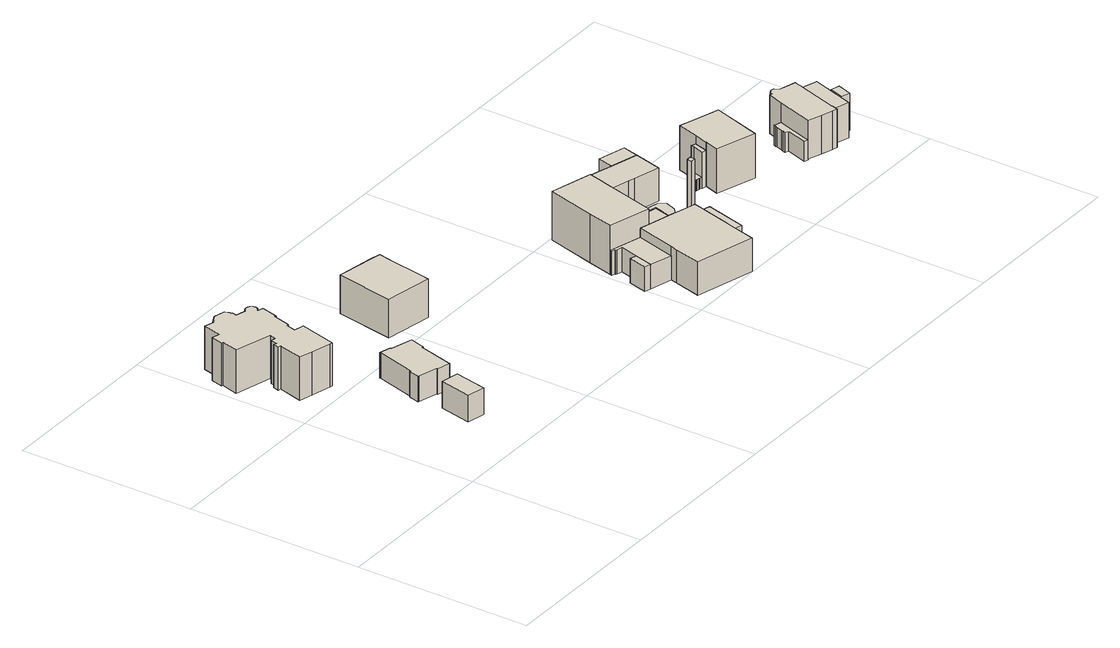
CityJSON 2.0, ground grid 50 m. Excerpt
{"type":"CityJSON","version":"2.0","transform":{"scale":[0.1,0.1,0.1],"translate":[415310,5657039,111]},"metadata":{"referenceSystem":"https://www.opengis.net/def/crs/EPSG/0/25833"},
"CityObjects":{
"building1":{"type":"Building","attributes":{"Dachtyp_tdc":"tdcFreeFormRoof","Gemeindeschluessel":14612000,"Dachneigung":13.52,"QualitaetDacherkennung":14,"Geometrietyp2DReferenz":"3000","measuredHeight":15.21,"function":"31001_9998","roofType":"5000"},"geometry":[{"type":"Solid","lod":"1","boundaries":[[[[0,1,2,3,4,5,6,7,8,9,10,11,12,13,14,15,16,17,18,19,20,21,22,23,24,25,26,27,28,29,30,31,32,33,34,35,36,37,38,39,40,41,42,43,44,45,46,47,48,49,50,51,52,53,54,55,56,57,58,59,60,61,62,63,64,65,66,67,68,69,70,71,72,73,74,75,76,77,78,79,80,81,82,83,84,85,86,87,88]],[[89,90,91,92,93,94,95,96,97,98,99,100,101,102,103,104,105,106,107,108,109,110,111,112,113,114,115,116,117,118,119,120,121,122,123,124,125,126,127,128,129,130,131,132,133,134,135,136,137,138,139,140,141,142,143,144,145,146,147,148,149,150,151,152,153,154,155,156,157,158,159,160,161,162,163,164,165,166,167,168,169,170,171,172,173,174,175,176,177]],[[88,90,89,0]],[[87,91,90,88]],[[86,92,91,87]],[[85,93,92,86]],[[84,94,93,85]],[[83,95,94,84]],[[82,96,95,83]],[[81,97,96,82]],[[80,98,97,81]],[[79,99,98,80]],[[78,100,99,79]],[[77,101,100,78]],[[76,102,101,77]],[[75,103,102,76]],[[74,104,103,75]],[[73,105,104,74]],[[72,106,105,73]],[[71,107,106,72]],[[70,108,107,71]],[[69,109,108,70]],[[68,110,109,69]],[[67,111,110,68]],[[66,112,111,67]],[[65,113,112,66]],[[64,114,113,65]],[[63,115,114,64]],[[62,116,115,63]],[[61,117,116,62]],[[60,118,117,61]],[[59,119,118,60]],[[58,120,119,59]],[[57,121,120,58]],[[56,122,121,57]],[[55,123,122,56]],[[54,124,123,55]],[[53,125,124,54]],[[52,126,125,53]],[[51,127,126,52]],[[50,128,127,51]],[[49,129,128,50]],[[48,130,129,49]],[[47,131,130,48]],[[46,132,131,47]],[[45,133,132,46]],[[44,134,133,45]],[[43,135,134,44]],[[42,136,135,43]],[[41,137,136,42]],[[40,138,137,41]],[[39,139,138,40]],[[38,140,139,39]],[[37,141,140,38]],[[36,142,141,37]],[[35,143,142,36]],[[34,144,143,35]],[[33,145,144,34]],[[32,146,145,33]],[[31,147,146,32]],[[30,148,147,31]],[[29,149,148,30]],[[28,150,149,29]],[[27,151,150,28]],[[26,152,151,27]],[[25,153,152,26]],[[24,154,153,25]],[[23,155,154,24]],[[22,156,155,23]],[[21,157,156,22]],[[20,158,157,21]],[[19,159,158,20]],[[18,160,159,19]],[[17,161,160,18]],[[16,162,161,17]],[[15,163,162,16]],[[14,164,163,15]],[[13,165,164,14]],[[12,166,165,13]],[[11,167,166,12]],[[10,168,167,11]],[[9,169,168,10]],[[8,170,169,9]],[[7,171,170,8]],[[6,172,171,7]],[[5,173,172,6]],[[4,174,173,5]],[[3,175,174,4]],[[2,176,175,3]],[[1,177,176,2]],[[0,89,177,1]]]]}]},
"building2":{"type":"Building","attributes":{"Dachtyp_tdc":"tdcGableRoof","Gemeindeschluessel":14612000,"Dachneigung":21.77,"QualitaetDacherkennung":74,"Geometrietyp2DReferenz":"3000","measuredHeight":8.18,"function":"31001_9998","roofType":"3100"},"geometry":[{"type":"Solid","lod":"1","boundaries":[[[[178,179,180,181]],[[182,183,184,185]],[[181,183,182,178]],[[180,184,183,181]],[[179,185,184,180]],[[178,182,185,179]]]]}]},
"building3":{"type":"Building","attributes":{"Dachtyp_tdc":"tdcCutTentRoof","Gemeindeschluessel":14612000,"Dachneigung":0.148,"QualitaetDacherkennung":81,"Geometrietyp2DReferenz":"3000","measuredHeight":8.55,"function":"31001_9998","roofType":"9999"},"geometry":[{"type":"Solid","lod":"1","boundaries":[[[[186,187,188,189,190,191,192,193,194,195,196,197,198,199,200,201]],[[202,203,204,205,206,207,208,209,210,211,212,213,214,215,216,217]],[[201,203,202,186]],[[200,204,203,201]],[[199,205,204,200]],[[198,206,205,199]],[[197,207,206,198]],[[196,208,207,197]],[[195,209,208,196]],[[194,210,209,195]],[[193,211,210,194]],[[192,212,211,193]],[[191,213,212,192]],[[190,214,213,191]],[[189,215,214,190]],[[188,216,215,189]],[[187,217,216,188]],[[186,202,217,187]]]]}]},
"building4":{"type":"Building","attributes":{"Gemeindeschluessel":14612000,"Geometrietyp2DReferenz":"3000","function":"31001_9998","roofType":"9999"},"children":["building4-1","building4-2","building4-3"]},
"building4-1":{"type":"BuildingPart","attributes":{"Dachtyp_tdc":"tdcPolyFlatRoof","Dachneigung":0,"QualitaetDacherkennung":46,"Geometrietyp2DReferenz":"3000","measuredHeight":7.03,"roofType":"1000"},"parents":["building4"],"geometry":[{"type":"Solid","lod":"1","boundaries":[[[[218,219,220,221]],[[222,223,224,225]],[[221,223,222,218]],[[220,224,223,221]],[[219,225,224,220]],[[218,222,225,219]]]]}]},
"building4-2":{"type":"BuildingPart","attributes":{"Dachtyp_tdc":"tdcPolyFlatRoof","Dachneigung":0,"QualitaetDacherkennung":34,"Geometrietyp2DReferenz":"3000","measuredHeight":7,"roofType":"1000"},"parents":["building4"],"geometry":[{"type":"Solid","lod":"1","boundaries":[[[[226,227,228,229,230,231]],[[232,233,234,235,236,237]],[[231,233,232,226]],[[230,234,233,231]],[[229,235,234,230]],[[228,236,235,229]],[[227,237,236,228]],[[226,232,237,227]]]]}]},
"building4-3":{"type":"BuildingPart","attributes":{"Dachtyp_tdc":"tdcCutTentRoof","Dachneigung":25.17,"QualitaetDacherkennung":65,"Geometrietyp2DReferenz":"3000","measuredHeight":12.21,"roofType":"9999"},"parents":["building4"],"geometry":[{"type":"Solid","lod":"1","boundaries":[[[[238,239,240,241,242,243,244,245]],[[246,235,234,247,222,225,248,249]],[[245,235,246,238]],[[244,234,235,245]],[[243,247,234,244]],[[242,222,247,243]],[[241,225,222,242]],[[240,248,225,241]],[[239,249,248,240]],[[238,246,249,239]]]]}]},
"building5":{"type":"Building","attributes":{"name":"Bischöfliches Ordinariat Dresden-Meißen","Gemeindeschluessel":14612000,"Geometrietyp2DReferenz":"3000","function":"31001_3010","roofType":"9999"},"children":["building5-1","building5-2","building5-3","building5-4","building5-5","building5-6","building5-7","building5-8"]},
"building5-1":{"type":"BuildingPart","attributes":{"Dachtyp_tdc":"tdcPolyFlatRoof","Dachneigung":0,"QualitaetDacherkennung":76,"Geometrietyp2DReferenz":"3000","measuredHeight":6.92,"roofType":"1000"},"parents":["building5"],"geometry":[{"type":"Solid","lod":"1","boundaries":[[[[250,251,252,253]],[[254,255,256,257]],[[253,255,254,250]],[[252,256,255,253]],[[251,257,256,252]],[[250,254,257,251]]]]}]},
"building5-2":{"type":"BuildingPart","attributes":{"Dachtyp_tdc":"tdcPolyFlatRoof","Dachneigung":4.77,"QualitaetDacherkennung":43,"Geometrietyp2DReferenz":"3000","measuredHeight":9.8,"roofType":"2100"},"parents":["building5"],"geometry":[{"type":"Solid","lod":"1","boundaries":[[[[258,259,260,261]],[[262,263,264,265]],[[261,263,262,258]],[[260,264,263,261]],[[259,265,264,260]],[[258,262,265,259]]]]}]},
"building5-3":{"type":"BuildingPart","attributes":{"Dachtyp_tdc":"tdcGableRoof","Dachneigung":10.29,"QualitaetDacherkennung":40,"Geometrietyp2DReferenz":"3000","measuredHeight":10.79,"roofType":"3100"},"parents":["building5"],"geometry":[{"type":"Solid","lod":"1","boundaries":[[[[266,267,268,269,270,271,272,273,274,275,276,277]],[[278,279,280,281,282,257,283,284,285,286,287,288]],[[277,279,278,266]],[[276,280,279,277]],[[275,281,280,276]],[[274,282,281,275]],[[273,257,282,274]],[[272,283,257,273]],[[271,284,283,272]],[[270,285,284,271]],[[269,286,285,270]],[[268,287,286,269]],[[267,288,287,268]],[[266,278,288,267]]]]}]},
"building5-4":{"type":"BuildingPart","attributes":{"Dachtyp_tdc":"tdcPolyFlatRoof","Dachneigung":0,"QualitaetDacherkennung":78,"Geometrietyp2DReferenz":"3000","measuredHeight":6.88,"roofType":"1000"},"parents":["building5"],"geometry":[{"type":"Solid","lod":"1","boundaries":[[[[289,290,291,292,293,294,295,296,297,298]],[[299,300,301,302,303,304,305,288,287,306]],[[298,300,299,289]],[[297,301,300,298]],[[296,302,301,297]],[[295,303,302,296]],[[294,304,303,295]],[[293,305,304,294]],[[292,288,305,293]],[[291,287,288,292]],[[290,306,287,291]],[[289,299,306,290]]]]}]},
"building5-5":{"type":"BuildingPart","attributes":{"Dachtyp_tdc":"tdcGableRoof","Dachneigung":18.43,"QualitaetDacherkennung":19,"Geometrietyp2DReferenz":"3000","measuredHeight":16.34,"roofType":"3100"},"parents":["building5"],"geometry":[{"type":"Solid","lod":"1","boundaries":[[[[307,308,309,310,311,312,313,314,315]],[[305,316,317,263,262,318,319,320,278]],[[315,316,305,307]],[[314,317,316,315]],[[313,263,317,314]],[[312,262,263,313]],[[311,318,262,312]],[[310,319,318,311]],[[309,320,319,310]],[[308,278,320,309]],[[307,305,278,308]]]]}]},
"building5-6":{"type":"BuildingPart","attributes":{"Dachtyp_tdc":"tdcPolyFlatRoof","Dachneigung":0,"QualitaetDacherkennung":58,"Geometrietyp2DReferenz":"3000","measuredHeight":9.48,"roofType":"1000"},"parents":["building5"],"geometry":[{"type":"Solid","lod":"1","boundaries":[[[[321,322,323,324]],[[325,326,327,328]],[[324,326,325,321]],[[323,327,326,324]],[[322,328,327,323]],[[321,325,328,322]]]]}]},
"building5-7":{"type":"BuildingPart","attributes":{"Dachtyp_tdc":"tdcPolyFlatRoof","Dachneigung":9.41,"QualitaetDacherkennung":64,"Geometrietyp2DReferenz":"3000","measuredHeight":7.2,"roofType":"2100"},"parents":["building5"],"geometry":[{"type":"Solid","lod":"1","boundaries":[[[[329,330,331,332,333]],[[334,335,336,299,306]],[[333,335,334,329]],[[332,336,335,333]],[[331,299,336,332]],[[330,306,299,331]],[[329,334,306,330]]]]}]},
"building5-8":{"type":"BuildingPart","attributes":{"Dachtyp_tdc":"tdcPolyFlatRoof","Dachneigung":0,"QualitaetDacherkennung":71,"Geometrietyp2DReferenz":"3000","measuredHeight":9.57,"roofType":"1000"},"parents":["building5"],"geometry":[{"type":"Solid","lod":"1","boundaries":[[[[259,337,338,339,340,324,323,341,342]],[[265,343,344,327,326,345,346,347,318]],[[342,343,265,259]],[[341,344,343,342]],[[323,327,344,341]],[[324,326,327,323]],[[340,345,326,324]],[[339,346,345,340]],[[338,347,346,339]],[[337,318,347,338]],[[259,265,318,337]]]]}]},
"building6":{"type":"Building","attributes":{"name":"Bischöfliches Ordinariat Dresden-Meißen","Gemeindeschluessel":14612000,"Geometrietyp2DReferenz":"3000","function":"31001_3010","roofType":"9999"},"children":["building6-1","building6-2"]},
"building6-1":{"type":"BuildingPart","attributes":{"Dachtyp_tdc":"tdcGableRoof","Dachneigung":10.75,"QualitaetDacherkennung":29,"Geometrietyp2DReferenz":"3000","measuredHeight":6.3,"roofType":"3100"},"parents":["building6"],"geometry":[{"type":"Solid","lod":"1","boundaries":[[[[348,349,350,351,352,353]],[[354,355,356,357,358,359]],[[353,355,354,348]],[[352,356,355,353]],[[351,357,356,352]],[[350,358,357,351]],[[349,359,358,350]],[[348,354,359,349]]]]}]},
"building6-2":{"type":"BuildingPart","attributes":{"Dachtyp_tdc":"tdcPolyFlatRoof","Dachneigung":0,"QualitaetDacherkennung":59,"Geometrietyp2DReferenz":"3000","measuredHeight":6.16,"roofType":"1000"},"parents":["building6"],"geometry":[{"type":"Solid","lod":"1","boundaries":[[[[360,361,362,363,364,365,366,367]],[[368,358,357,356,369,370,371,372]],[[367,358,368,360]],[[366,357,358,367]],[[365,356,357,366]],[[364,369,356,365]],[[363,370,369,364]],[[362,371,370,363]],[[361,372,371,362]],[[360,368,372,361]]]]}]},
"building7":{"type":"Building","attributes":{"BodenHoehe":113.35,"gemHoehe":19,"BauwerkHoehe":19,"Breite":2,"Erfassungsdatum_Objekt":"2022-03-29","Gemeindeschluessel":"14612000","Geometrietyp2DReferenz":"3000","measuredHeight":19,"function":"51002_1290"},"geometry":[{"type":"Solid","lod":"1","boundaries":[[[[373,374,375,376]],[[377,378,379,380]],[[376,378,377,373]],[[375,379,378,376]],[[374,380,379,375]],[[373,377,380,374]]]]}]},
"building8":{"type":"Building","attributes":{"Gemeindeschluessel":14612000,"Geometrietyp2DReferenz":"3000","function":"31001_9998","roofType":"9999"},"children":["building8-1","building8-2","building8-3","building8-4","building8-5"]},
"building8-1":{"type":"BuildingPart","attributes":{"Dachtyp_tdc":"tdcHipAndGableRoof","Dachneigung":12.51,"QualitaetDacherkennung":16,"Geometrietyp2DReferenz":"3000","measuredHeight":6.69,"roofType":"5000"},"parents":["building8"],"geometry":[{"type":"Solid","lod":"1","boundaries":[[[[381,382,383,384,385,386]],[[387,388,389,390,391,392]],[[386,388,387,381]],[[385,389,388,386]],[[384,390,389,385]],[[383,391,390,384]],[[382,392,391,383]],[[381,387,392,382]]]]}]},
"building8-2":{"type":"BuildingPart","attributes":{"Dachtyp_tdc":"tdcPolyFlatRoof","Dachneigung":37.35,"QualitaetDacherkennung":45,"Geometrietyp2DReferenz":"3000","measuredHeight":10.85,"roofType":"2100"},"parents":["building8"],"geometry":[{"type":"Solid","lod":"1","boundaries":[[[[393,394,395,396,397]],[[398,399,400,401,402]],[[396,399,398,397]],[[395,400,399,396]],[[394,401,400,395]],[[393,402,401,394]],[[397,398,402,393]]]]}]},
"building8-3":{"type":"BuildingPart","attributes":{"Dachtyp_tdc":"tdcFreeFormRoof","Dachneigung":48.76,"QualitaetDacherkennung":30,"Geometrietyp2DReferenz":"3000","measuredHeight":3.66,"roofType":"5000"},"parents":["building8"],"geometry":[{"type":"Solid","lod":"1","boundaries":[[[[403,404,405,406,407,408,409,410,411]],[[412,413,414,401,400,415,416,417,418]],[[411,413,412,403]],[[410,414,413,411]],[[409,401,414,410]],[[408,400,401,409]],[[407,415,400,408]],[[406,416,415,407]],[[405,417,416,406]],[[404,418,417,405]],[[403,412,418,404]]]]}]},
"building8-4":{"type":"BuildingPart","attributes":{"Dachtyp_tdc":"tdcPolyFlatRoof","Dachneigung":45.14,"QualitaetDacherkennung":32,"Geometrietyp2DReferenz":"3000","measuredHeight":10.68,"roofType":"2100"},"parents":["building8"],"geometry":[{"type":"Solid","lod":"1","boundaries":[[[[419,420,421,422,423]],[[424,390,389,425,426]],[[423,390,424,419]],[[422,389,390,423]],[[421,425,389,422]],[[420,426,425,421]],[[419,424,426,420]]]]}]},
"building8-5":{"type":"BuildingPart","attributes":{"Dachtyp_tdc":"tdcHipRoof","Dachneigung":42.32,"QualitaetDacherkennung":62,"Geometrietyp2DReferenz":"3000","measuredHeight":15.68,"roofType":"3200"},"parents":["building8"],"geometry":[{"type":"Solid","lod":"1","boundaries":[[[[427,428,429,430,431,432,433,434]],[[398,435,426,425,436,437,438,399]],[[433,435,398,434]],[[432,426,435,433]],[[431,425,426,432]],[[430,436,425,431]],[[429,437,436,430]],[[428,438,437,429]],[[427,399,438,428]],[[434,398,399,427]]]]}]},
"building9":{"type":"Building","attributes":{"Gemeindeschluessel":14612000,"Geometrietyp2DReferenz":"3000","function":"31001_9998","roofType":"9999"},"children":["building9-1","building9-2","building9-3","building9-4"]},
"building9-1":{"type":"BuildingPart","attributes":{"Dachtyp_tdc":"tdcGableAndHippedGRoof","Dachneigung":40.07,"QualitaetDacherkennung":69,"Geometrietyp2DReferenz":"3000","measuredHeight":12.91,"roofType":"9999"},"parents":["building9"],"geometry":[{"type":"Solid","lod":"1","boundaries":[[[[439,440,441,442,443,444,445,446,447,448,449,450,451,452]],[[453,454,455,456,457,458,459,460,461,462,463,464,465,466]],[[452,454,453,439]],[[451,455,454,452]],[[450,456,455,451]],[[449,457,456,450]],[[448,458,457,449]],[[447,459,458,448]],[[446,460,459,447]],[[445,461,460,446]],[[444,462,461,445]],[[443,463,462,444]],[[442,464,463,443]],[[441,465,464,442]],[[440,466,465,441]],[[439,453,466,440]]]]}]},
"building9-2":{"type":"BuildingPart","attributes":{"Dachtyp_tdc":"tdcFreeFormRoof","Dachneigung":36.29,"QualitaetDacherkennung":8,"Geometrietyp2DReferenz":"3000","measuredHeight":11.02,"roofType":"5000"},"parents":["building9"],"geometry":[{"type":"Solid","lod":"1","boundaries":[[[[467,468,469,470,471]],[[472,473,466,464,474]],[[471,473,472,467]],[[470,466,473,471]],[[469,464,466,470]],[[468,474,464,469]],[[467,472,474,468]]]]}]},
"building9-3":{"type":"BuildingPart","attributes":{"Dachtyp_tdc":"tdcGableAndHippedGRoof","Dachneigung":42.07,"QualitaetDacherkennung":50,"Geometrietyp2DReferenz":"3000","measuredHeight":13.86,"roofType":"9999"},"parents":["building9"],"geometry":[{"type":"Solid","lod":"1","boundaries":[[[[475,476,477,478,479,480,481,482,483,484,485,486,487,488,489,490,491]],[[492,493,494,495,496,497,498,499,500,457,455,454,501,502,503,504,505]],[[491,493,492,475]],[[490,494,493,491]],[[489,495,494,490]],[[488,496,495,489]],[[487,497,496,488]],[[486,498,497,487]],[[485,499,498,486]],[[484,500,499,485]],[[483,457,500,484]],[[482,455,457,483]],[[481,454,455,482]],[[480,501,454,481]],[[479,502,501,480]],[[478,503,502,479]],[[477,504,503,478]],[[476,505,504,477]],[[475,492,505,476]]]]}]},
"building9-4":{"type":"BuildingPart","attributes":{"Dachtyp_tdc":"tdcFreeFormRoof","Dachneigung":81.62,"QualitaetDacherkennung":38,"Geometrietyp2DReferenz":"3000","measuredHeight":11.19,"roofType":"5000"},"parents":["building9"],"geometry":[{"type":"Solid","lod":"1","boundaries":[[[[506,507,508,509,510,511,512,513,514,515,516,517]],[[518,519,520,521,522,523,524,525,526,527,528,529]],[[517,519,518,506]],[[516,520,519,517]],[[515,521,520,516]],[[514,522,521,515]],[[513,523,522,514]],[[512,524,523,513]],[[511,525,524,512]],[[510,526,525,511]],[[509,527,526,510]],[[508,528,527,509]],[[507,529,528,508]],[[506,518,529,507]]]]}]}
},
"vertices":[
[143,820,143],[138,833,143],[106,841,143],[90,833,143],[89,829,143],[83,830,143],[82,826,143],[55,834,143],[41,782,143],[20,788,143],[11,754,143],[15,753,143],[2,705,143],[108,676,143],[102,657,143],[90,660,143],[85,641,143],[77,644,143],[73,628,143],[81,626,143],[62,556,143],[100,546,143],[157,531,143],[164,529,143],[192,634,143],[163,641,143],[171,670,143],[176,668,143],[189,717,143],[193,716,143],[203,754,143],[206,764,143],[204,764,143],[188,769,143],[190,769,143],[191,770,143],[192,770,143],[193,771,143],[194,771,143],[194,772,143],[195,773,143],[196,773,143],[197,774,143],[197,775,143],[198,776,143],[199,777,143],[199,779,143],[199,780,143],[200,781,143],[200,782,143],[200,783,143],[200,784,143],[200,785,143],[200,786,143],[199,788,143],[199,789,143],[199,790,143],[198,791,143],[197,792,143],[197,793,143],[196,794,143],[195,795,143],[194,796,143],[193,796,143],[192,797,143],[191,797,143],[190,798,143],[189,798,143],[188,799,143],[187,799,143],[186,799,143],[184,799,143],[183,799,143],[182,799,143],[181,799,143],[180,799,143],[178,798,143],[177,798,143],[176,797,143],[175,797,143],[174,796,143],[173,795,143],[172,795,143],[172,794,143],[171,793,143],[170,792,143],[141,800,143],[145,814,143],[141,815,143],[143,820,19],[141,815,19],[145,814,19],[141,800,19],[170,792,19],[171,793,19],[172,794,19],[172,795,19],[173,795,19],[174,796,19],[175,797,19],[176,797,19],[177,798,19],[178,798,19],[180,799,19],[181,799,19],[182,799,19],[183,799,19],[184,799,19],[186,799,19],[187,799,19],[188,799,19],[189,798,19],[190,798,19],[191,797,19],[192,797,19],[193,796,19],[194,796,19],[195,795,19],[196,794,19],[197,793,19],[197,792,19],[198,791,19],[199,790,19],[199,789,19],[199,788,19],[200,786,19],[200,785,19],[200,784,19],[200,783,19],[200,782,19],[200,781,19],[199,780,19],[199,779,19],[199,777,19],[198,776,19],[197,775,19],[197,774,19],[196,773,19],[195,773,19],[194,772,19],[194,771,19],[193,771,19],[192,770,19],[191,770,19],[190,769,19],[188,769,19],[204,764,19],[206,764,19],[203,754,19],[193,716,19],[189,717,19],[176,668,19],[171,670,19],[163,641,19],[192,634,19],[164,529,19],[157,531,19],[100,546,19],[62,556,19],[81,626,19],[73,628,19],[77,644,19],[85,641,19],[90,660,19],[102,657,19],[108,676,19],[2,705,19],[15,753,19],[11,754,19],[20,788,19],[41,782,19],[55,834,19],[82,826,19],[83,830,19],[89,829,19],[90,833,19],[106,841,19],[138,833,19],
[220,162,87],[272,152,87],[292,244,87],[240,254,87],[220,162,11],[240,254,11],[292,244,11],[272,152,11],
[354,391,83],[358,390,83],[370,433,83],[366,434,83],[306,451,83],[307,454,83],[275,463,83],[274,459,83],[244,350,83],[241,351,83],[232,320,83],[236,319,83],[291,304,83],[290,301,83],[327,291,83],[328,294,83],[354,391,10],[328,294,10],[327,291,10],[290,301,10],[291,304,10],[236,319,10],[232,320,10],[241,351,10],[244,350,10],[274,459,10],[275,463,10],[307,454,10],[306,451,10],[366,434,10],[370,433,10],[358,390,10],
[585,632,95],[573,563,95],[600,558,95],[613,627,95],[585,632,24],[613,627,24],[600,558,24],[573,563,24],
[568,710,94],[495,724,94],[494,720,94],[491,700,94],[563,687,94],[567,705,94],[568,710,24],[567,705,24],[563,687,24],[491,700,24],[494,720,24],[495,724,24],
[458,706,134],[428,540,134],[564,515,134],[573,563,134],[585,632,134],[594,681,134],[563,687,134],[491,700,134],[458,706,24],[594,681,24],[564,515,24],[428,540,24],
[1283,212,71],[1252,95,71],[1299,82,71],[1330,199,71],[1283,212,2],[1330,199,2],[1299,82,2],[1252,95,2],
[1194,462,97],[1208,514,97],[1152,529,97],[1137,477,97],[1194,462,2],[1137,477,2],[1152,529,2],[1208,514,2],
[1138,250,97],[1112,257,97],[1081,144,97],[1076,124,97],[1056,48,97],[1227,2,97],[1247,78,97],[1252,95,97],[1283,211,97],[1279,212,97],[1228,226,97],[1222,228,97],[1138,250,2],[1222,228,2],[1228,226,2],[1279,212,2],[1283,211,2],[1247,78,2],[1227,2,2],[1056,48,2],[1076,124,2],[1081,144,2],[1112,257,2],
[1031,214,71],[1017,161,71],[1081,144,71],[1112,257,71],[1018,283,71],[1016,277,71],[1026,275,71],[1025,271,71],[1029,270,71],[1045,266,71],[1031,214,2],[1045,266,2],[1029,270,2],[1025,271,2],[1026,275,2],[1016,277,2],[1018,283,2],[1017,161,2],
[1018,283,142],[1138,250,142],[1157,320,142],[1175,391,142],[1187,434,142],[1194,462,142],[1137,477,142],[1074,494,142],[1037,355,142],[1037,355,2],[1074,494,2],[1187,434,2],[1175,391,2],[1157,320,2],
[1410,508,97],[1331,529,97],[1319,484,97],[1398,463,97],[1410,508,2],[1398,463,2],[1319,484,2],[1331,529,2],
[998,166,72],[1017,161,72],[1031,214,72],[1015,218,72],[1012,219,72],[998,166,2],[1012,219,2],[1015,218,2],
[1187,434,97],[1284,408,97],[1302,403,97],[1377,383,97],[1311,486,97],[1291,492,97],[1291,492,2],[1311,486,2],[1377,383,2],[1302,403,2],[1284,408,2],
[1138,250,77],[1222,228,77],[1227,248,77],[1240,298,77],[1178,314,77],[1157,320,77],[1138,250,17],[1157,320,17],[1178,314,17],[1240,298,17],[1227,248,17],[1222,228,17],
[1244,243,79],[1261,257,79],[1272,287,79],[1259,306,79],[1195,323,79],[1178,314,79],[1240,298,79],[1227,248,79],[1244,243,17],[1195,323,17],[1259,306,17],[1272,287,17],[1261,257,17],
[1287,223,214],[1301,223,214],[1301,237,214],[1287,237,214],[1287,223,24],[1287,237,24],[1301,237,24],[1301,223,24],
[1611,429,69],[1591,435,69],[1587,422,69],[1582,406,69],[1638,390,69],[1647,418,69],[1611,429,10],[1647,418,10],[1638,390,10],[1582,406,10],[1587,422,10],[1591,435,10],
[1490,362,113],[1487,352,113],[1478,322,113],[1490,318,113],[1502,358,113],[1502,358,10],[1490,318,10],[1478,322,10],[1487,352,10],[1490,362,10],
[1466,348,41],[1460,327,41],[1463,326,41],[1469,324,41],[1471,324,41],[1478,322,41],[1487,352,41],[1474,357,41],[1469,358,41],[1466,348,10],[1469,358,10],[1474,357,10],[1471,324,10],[1469,324,10],[1463,326,10],[1460,327,10],
[1564,412,112],[1558,405,112],[1636,381,112],[1638,390,112],[1582,406,112],[1564,412,10],[1636,381,10],[1558,405,10],
[1490,318,137],[1491,318,137],[1478,278,137],[1592,242,137],[1636,381,137],[1558,405,137],[1520,417,137],[1502,358,137],[1520,417,10],[1592,242,10],[1478,278,10],[1491,318,10],
[1869,151,120],[1878,178,120],[1883,194,120],[1891,219,120],[1892,222,120],[1896,233,120],[1897,237,120],[1902,252,120],[1909,274,120],[1906,275,120],[1858,290,120],[1839,231,120],[1819,167,120],[1820,167,120],[1869,151,19],[1820,167,19],[1819,167,19],[1839,231,19],[1858,290,19],[1906,275,19],[1909,274,19],[1902,252,19],[1897,237,19],[1896,233,19],[1892,222,19],[1891,219,19],[1883,194,19],[1878,178,19],
[1915,211,125],[1906,214,125],[1891,219,125],[1878,178,125],[1901,170,125],[1915,211,19],[1901,170,19],[1906,214,19],
[1777,325,129],[1762,280,129],[1729,177,129],[1768,164,129],[1802,153,129],[1814,149,129],[1820,167,129],[1819,167,129],[1858,290,129],[1861,302,129],[1862,306,129],[1838,313,129],[1813,321,129],[1808,333,129],[1798,335,129],[1788,330,129],[1786,323,129],[1777,325,19],[1786,323,19],[1788,330,19],[1798,335,19],[1808,333,19],[1813,321,19],[1838,313,19],[1862,306,19],[1861,302,19],[1814,149,19],[1802,153,19],[1768,164,19],[1729,177,19],[1762,280,19],
[1730,253,73],[1727,244,73],[1737,241,73],[1717,181,73],[1729,177,73],[1762,280,73],[1756,282,73],[1751,283,73],[1741,287,73],[1738,280,73],[1737,275,73],[1731,258,73],[1730,253,16],[1731,258,16],[1737,275,16],[1738,280,16],[1741,287,16],[1751,283,16],[1756,282,16],[1762,280,16],[1729,177,16],[1717,181,16],[1737,241,16],[1727,244,16]
]}
